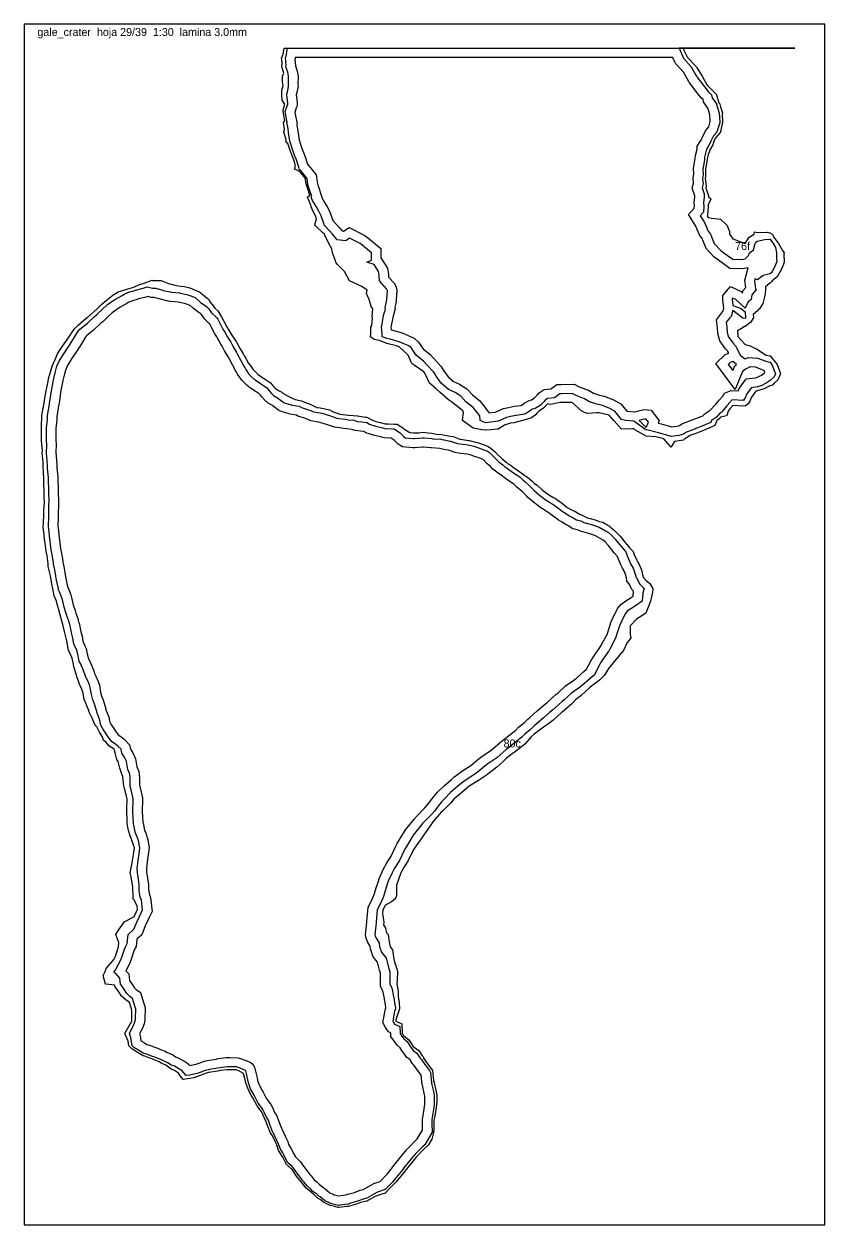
# Model space of a CAD drawing. Header units: millimetres. Extents: x 0 to 600, y 0 to 900.
import ezdxf
from ezdxf.enums import TextEntityAlignment as Align

# ---------------------------------------------------------------- set-up
doc = ezdxf.new("R2010")
doc.units = ezdxf.units.MM
for name, color, linetype in [('CORTE', 1, 'Continuous'), ('GRABADO', 5, 'Continuous'), ('HOJA', 8, 'Continuous')]:
    doc.layers.add(name, color=color, linetype=linetype)

msp = doc.modelspace()

# ---------------------------------------------------------------- linework, layer by layer
at = {"layer": 'CORTE'}
for points in [[(505.71, 594.12), (503.23, 593.22), (499.48, 591.85), (495.07, 589.02), (495.07, 589.02), (494.4, 588.71), (494, 588.25), (493.99, 588.25), (493.99, 588.24), (493.98, 588.24), (493.97, 588.23), (493.96, 588.23), (487.19, 587.16), (484.75, 583.04), (484.74, 583.03), (484.73, 583.02), (484.73, 583.01), (484.72, 583.01), (484.71, 583.01), (484.71, 583), (484.7, 583), (484.69, 583), (484.68, 583), (484.67, 583), (484.66, 583), (484.64, 583.01), (484.64, 583.01), (484.63, 583.02), (479.3, 589.02), (475.4, 590.17), (473.18, 590.69), (466.15, 591.05), (466.15, 591.06), (466.14, 591.06), (466.13, 591.06), (466.13, 591.06), (457.68, 595.99), (457.68, 595.99), (456.87, 596.56), (456.01, 596.65), (447.64, 596.48), (447.63, 596.48), (447.61, 596.48), (447.6, 596.49), (447.59, 596.49), (441.9, 602.98), (438.34, 606.8), (430.74, 608.7), (429.13, 608.5), (429.13, 608.5), (422.1, 608.23), (422.09, 608.23), (422.09, 608.24), (422.08, 608.24), (419.84, 608.93), (419.83, 608.93), (419.83, 608.94), (417.95, 609.93), (417.94, 609.94), (410.57, 616.28), (402.15, 616.28), (402.14, 616.28), (401.34, 616.46), (394.68, 614.95), (394.67, 614.95), (394.66, 614.95), (392.1, 615.27), (389.11, 612.21), (389.1, 612.21), (385.56, 609.94), (384.51, 608.71), (382.87, 606.89), (382.86, 606.89), (380.27, 604.92), (380.26, 604.92), (380.25, 604.91), (380.24, 604.91), (373.57, 602.97), (373.57, 602.96), (373.57, 602.96), (373.55, 602.96), (373.51, 602.95), (366.88, 601.03), (366.87, 601.02), (364.31, 600.98), (359.96, 599.27), (355.07, 596.41), (355.05, 596.41), (355.04, 596.41), (354.56, 596.35), (350, 595.98), (346.1, 595.74), (345.79, 595.68), (345.78, 595.67), (345.77, 595.67), (342.9, 595.98), (342.9, 595.98), (336.5, 597.24), (336.48, 597.24), (336.47, 597.25), (328.51, 602.96), (328.5, 602.97), (328.49, 602.98), (328.48, 602.99), (328.48, 603), (328.48, 603.01), (328.48, 603.02), (328.48, 603.03), (329.12, 608.54), (329.04, 609.96), (327.21, 611.4), (320.23, 616.91), (317.95, 618.44), (311.77, 623.88), (308.68, 626.64), (303.81, 630.86), (303.8, 630.86), (303.8, 630.87), (303.79, 630.87), (301.23, 636.47), (300.39, 637.84), (299.42, 639.43), (291.45, 644.78), (291.45, 644.79), (290.16, 645.97), (290.15, 645.97), (290.15, 645.98), (290.14, 645.99), (290.14, 645.99), (287.85, 651.78), (280.91, 658), (279.13, 658.72), (271.67, 660.69), (271.67, 660.69), (266.34, 662.73), (262.41, 663.62), (262.4, 663.63), (262.38, 663.63), (259.64, 665.7), (259.63, 665.71), (259.62, 665.71), (259.62, 665.72), (259.61, 665.73), (259.61, 665.74), (259.61, 665.76), (259.61, 665.77), (259.85, 667.65), (259.85, 672.74), (259.85, 672.75), (259.86, 672.76), (259.86, 672.77), (260.64, 674.05), (261.14, 679.7), (260.84, 680.82), (260.84, 680.83), (260.84, 680.85), (261.18, 686.66), (260.02, 688.4), (260.02, 688.4), (260.02, 688.41), (258.57, 693.62), (256.54, 698), (256.54, 698), (256.54, 698.01), (256.53, 698.03), (256.54, 698.04), (256.96, 700.58), (253.13, 703.28), (243.94, 707.52), (243.93, 707.53), (243.92, 707.54), (243.91, 707.55), (243.85, 707.66), (243.85, 707.66), (240.07, 714.51), (234.59, 720.03), (234.59, 720.03), (234.59, 720.03), (233.63, 721.49), (233.62, 721.5), (233.62, 721.51), (233.34, 722.43), (231.18, 728.48), (231.18, 728.48), (230.53, 731.52), (228.31, 735.43), (228.31, 735.43), (225.32, 741.78), (224.98, 742.4), (224.42, 743.08), (217.9, 749.36), (217.9, 749.36), (217.89, 749.37), (217.88, 749.38), (217.88, 749.39), (217.88, 749.4), (217.88, 749.42), (217.88, 749.43), (219.09, 754.09), (218.35, 756.35), (216.06, 760.5), (216.06, 760.51), (215.02, 763.33), (214.74, 764.32), (212.46, 770.3), (212.46, 770.31), (212.46, 770.33), (212.46, 770.33), (212.46, 770.34), (212.46, 770.35), (212.47, 770.35), (212.47, 770.37), (212.48, 770.38), (214.07, 771.83), (212.34, 777.27), (211.19, 780.93), (211.19, 780.94), (211.19, 780.94), (210.76, 784.24), (206.82, 789.14), (202.74, 791.17), (202.74, 791.17), (202.73, 791.18), (202.72, 791.18), (202.71, 791.19), (202.71, 791.2), (202.7, 791.2), (202.7, 791.21), (202.7, 791.22), (202.7, 791.23), (202.7, 791.24), (202.7, 791.25), (202.7, 791.25), (203.39, 793.79), (202.03, 798.18), (200.03, 803.27), (199.26, 805.15), (199.26, 805.15), (197.54, 810.5), (196.06, 812.1), (196.06, 812.11), (196.05, 812.11), (196.05, 812.13), (196.05, 812.14), (196.05, 812.14), (196.05, 812.15), (196.05, 812.16), (196.25, 813.1), (194.58, 819.1), (194.58, 819.11), (194.58, 819.12), (194.58, 819.13), (194.58, 819.14), (194.58, 819.14), (195.24, 820.85), (194.33, 826.08), (194.33, 826.08), (194.33, 826.1), (194.33, 826.11), (194.34, 826.11), (194.34, 826.12), (194.34, 826.13), (195.37, 827.72), (194.38, 833.04), (194.38, 833.05), (194.04, 835.68), (194.04, 835.69), (194.04, 835.7), (195.45, 840.02), (193.46, 843.06), (193.46, 843.07), (193.46, 843.08), (193.46, 843.09), (193.04, 847), (193.04, 847), (193.1, 850.34), (193.1, 850.35), (193.1, 850.35), (194.02, 853.98), (193.51, 856.99), (193.51, 857), (193.51, 857), (193.7, 860.95), (193.7, 860.95), (193.7, 860.97), (194.5, 863.22), (193.02, 867.89), (193.02, 867.9), (193.02, 867.91), (193.02, 867.92), (193.31, 871.09), (193, 874.88), (193, 874.89), (193, 874.9), (193, 874.91), (193.01, 874.91), (194.15, 877.45), (194.89, 881.87), (194.9, 881.87), (194.9, 881.88), (194.9, 881.89), (194.91, 881.9), (194.92, 881.91), (194.93, 881.92), (194.94, 881.92), (194.95, 881.93), (194.96, 881.93), (577.1, 881.93), (577.48, 881.93), (577.48, 881.78), (493.67, 881.78), (494.01, 880.96), (497.12, 874.93), (503.26, 868.34), (503.26, 868.33), (503.5, 867.96), (504.01, 867.4), (504.01, 867.4), (507.88, 860.99), (507.88, 860.99), (511.34, 854.91), (512.01, 854.02), (512.52, 853.38), (518.81, 847.06), (518.82, 847.05), (518.83, 847.04), (518.83, 847.03), (518.83, 847.03), (520.48, 841.05), (521.15, 840.07), (521.15, 840.07), (521.15, 840.06), (521.8, 837.89), (523.16, 833.08), (523.16, 833.07), (523.16, 833.06), (523.16, 833.05), (523.03, 832.13), (523.32, 826.09), (523.32, 826.08), (523.32, 826.07), (522.97, 825.19), (521.8, 819.41), (521.8, 819.41), (521.72, 819.16), (521.72, 819.15), (521.7, 819.09), (521.7, 819.09), (521.69, 819.08), (521.69, 819.07), (518.12, 814.87), (516.82, 812.12), (515.96, 809.55), (515.95, 809.54), (515.95, 809.54), (513.48, 805.16), (513.6, 804.39), (513.6, 804.38), (513.6, 804.37), (513.6, 804.36), (513.6, 804.35), (513.6, 804.35), (512.53, 802.11), (511.68, 798.84), (511.63, 798.2), (511.63, 798.2), (510.7, 792.61), (510.53, 791.23), (510.58, 785.74), (510.58, 785.73), (510.36, 784.26), (510.99, 778.47), (510.99, 778.46), (510.99, 778.45), (510.69, 777.3), (512.53, 771.9), (513.11, 770.36), (514.52, 768.87), (514.52, 768.87), (514.52, 768.86), (514.53, 768.85), (514.53, 768.84), (514.54, 768.82), (514.53, 768.81), (514.53, 768.81), (514.53, 768.8), (514.53, 768.79), (512.54, 764.4), (512.43, 763.44), (512.43, 763.36), (512.43, 763.35), (512.04, 756.76), (512.04, 756.75), (512.03, 756.74), (512.03, 756.73), (512.02, 756.72), (512.02, 756.71), (511.7, 756.37), (512.51, 755.11), (515.07, 754.5), (521.73, 753.76), (521.74, 753.76), (521.75, 753.76), (521.75, 753.76), (521.76, 753.76), (521.77, 753.75), (521.77, 753.75), (526.34, 749.46), (526.36, 749.45), (526.36, 749.44), (528.46, 744.42), (528.46, 744.41), (528.46, 744.41), (528.46, 744.4), (528.46, 742.47), (531.03, 738.96), (540.11, 735.54), (540.21, 735.53), (543.19, 740.22), (543.19, 740.22), (543.2, 740.23), (543.21, 740.24), (543.22, 740.24), (546.88, 742.49), (547.14, 744.18), (547.14, 744.19), (547.14, 744.2), (547.14, 744.21), (547.15, 744.22), (547.17, 744.23), (547.18, 744.24), (547.2, 744.24), (547.22, 744.24), (549.51, 743.67), (556.89, 743.93), (556.9, 743.93), (556.91, 743.93), (558.79, 743.45), (558.79, 743.45), (558.8, 743.45), (560.56, 742.51), (560.57, 742.5), (560.58, 742.49), (560.58, 742.48), (560.59, 742.48), (560.59, 742.47), (561.41, 740.54), (565.13, 735.52), (565.13, 735.51), (568.09, 730.16), (569.31, 728.54), (569.31, 728.54), (569.32, 728.53), (569.32, 728.51), (569.32, 728.49), (569.19, 727.67), (569.31, 721.53), (569.31, 721.53), (569.31, 721.52), (569.31, 721.51), (569.07, 720.79), (569.07, 720.79), (568.1, 718.07), (568.1, 718.07), (566.94, 715.39), (566.94, 715.39), (566.5, 714.52), (566.5, 714.52), (564.13, 710.53), (564.12, 710.53), (564.12, 710.52), (564.11, 710.51), (560.36, 707.54), (559.91, 706.74), (559.91, 706.74), (559.9, 706.73), (558.82, 705.69), (558.81, 705.68), (555.45, 703.13), (555.53, 700.62), (555.53, 700.61), (555.03, 696.5), (555.03, 696.5), (554.3, 693.63), (553.54, 690.65), (553.54, 690.63), (550.93, 686.64), (550.93, 686.64), (550.92, 686.62), (550.91, 686.61), (550.19, 686.15), (549.57, 685.1), (549.57, 685.1), (549.56, 685.09), (546.21, 682.21), (546.34, 679.71), (546.34, 679.7), (546.34, 679.69), (546.34, 679.68), (546.33, 679.67), (546.33, 679.67), (544.47, 676.53), (544.46, 676.52), (540.29, 673.29), (540.29, 673.28), (540.28, 673.28), (540.26, 673.27), (540.26, 673.27), (540.25, 673.27), (540.24, 673.27), (539.26, 673.42), (538.62, 672.69), (538.61, 672.68), (538.61, 672.68), (538.6, 672.67), (534.53, 670.08), (534.69, 665.79), (540.29, 659.86), (543.84, 658.86), (543.85, 658.86), (549.54, 656.16), (549.55, 656.16), (556.04, 651.89), (558.78, 651.26), (558.79, 651.26), (558.8, 651.25), (558.82, 651.24), (564.09, 644.9), (564.1, 644.89), (564.1, 644.88), (566.14, 639.38), (566.72, 637.91), (566.72, 637.9), (566.72, 637.9), (566.73, 637.89), (566.73, 637.88), (566.72, 637.87), (566.72, 637.86), (566.72, 637.85), (564.79, 633.37), (564.78, 633.37), (564.78, 633.36), (564.77, 633.35), (561.96, 630.86), (560.71, 629.44), (560.7, 629.43), (560.69, 629.43), (560.69, 629.42), (560.68, 629.42), (558.8, 628.79), (554.93, 626.78), (554.92, 626.78), (549.53, 625.13), (549.52, 625.12), (548.11, 624.95), (547.35, 623.9), (544.93, 620.42), (543.49, 616.94), (543.49, 616.94), (542.51, 615.27), (542.51, 615.26), (542.5, 615.25), (542.5, 615.25), (540.29, 613.66), (540.29, 613.66), (540.28, 613.66), (540.27, 613.65), (540.26, 613.65), (540.26, 613.65), (540.25, 613.65), (534.84, 613.99), (531.02, 614.11), (528.74, 611.68), (527.36, 609.96), (526.36, 606.54), (526.36, 606.54), (526.36, 606.53), (526.35, 606.52), (526.35, 606.51), (526.34, 606.5), (526.33, 606.49), (526.32, 606.49), (526.32, 606.49), (521.77, 605.41), (520.5, 603.94), (520.49, 603.94), (520.48, 603.93), (518.98, 602.98), (517.56, 599.22), (517.56, 599.21), (517.55, 599.2), (517.54, 599.19), (517.54, 599.19), (517.53, 599.18), (517.53, 599.18), (512.49, 596.94), (511.69, 596.61), (511.69, 596.61), (510.15, 595.99), (505.71, 594.12)], [(477.2, 600.42), (482.42, 598.88), (485.25, 598.1), (489.02, 598.53), (491, 599.15), (493.18, 600.55), (498.74, 602.58), (500.11, 603.06), (500.63, 603.26), (505.95, 605.39), (509.03, 606.68), (509.39, 607.64), (514.11, 610.63), (517.87, 614.98), (518.36, 615.12), (520.85, 618.22), (523.54, 621.1), (524.85, 623.43), (529.78, 625.45), (534.91, 625.21), (535.38, 626.34), (536.5, 627.95), (540.91, 634.02), (548.06, 634.91), (549.52, 635.36), (552.48, 636.89), (553.48, 637.55), (554.38, 638.23), (555.01, 638.79), (554.39, 640.36), (553.63, 640.54), (547.95, 642.76), (543.87, 643.05), (540.47, 641.41), (538.26, 639.52), (532.67, 626.18), (518.22, 645.67), (525.29, 652.34), (527.9, 653.31), (527.83, 653.45), (527.14, 654.92), (525.59, 656.64), (521.2, 662.69), (519.71, 667.97), (519.53, 672.2), (518.81, 678.41), (523.21, 684.32), (523.49, 684.58), (524.24, 687), (523.5, 693.24), (523.5, 696.59), (529.15, 703.32), (537.16, 699.43), (538.28, 698.4), (538.53, 700), (540.74, 702.56), (539.96, 708.07), (542.57, 717.25), (538.21, 716.48), (528.65, 716.84), (520.15, 722.92), (517.07, 725.23), (511.06, 731.7), (508.51, 738.08), (508.19, 738.95), (506.52, 740.95), (504.02, 746.62), (503.19, 748.5), (497.65, 757.15), (502.12, 761.99), (502.2, 763.41), (502.08, 766.19), (502.58, 770.56), (502.55, 771.31), (500.59, 777.02), (501.56, 780.74), (501.16, 784.41), (501.65, 787.68), (501.62, 791.63), (502.03, 794.93), (502.71, 799.04), (502.89, 801.4), (504.14, 806.18), (504.21, 808.58), (506.63, 811.91), (507.69, 813.79), (508.01, 814.74), (510.5, 819.97), (512.77, 822.66), (512.9, 823), (514.09, 826.96), (513.77, 832.11), (513.73, 832.3), (512.33, 837.04), (509.09, 841.79), (508.64, 843.41), (507.28, 844.78), (503.37, 849.73), (498.2, 856.52), (497.68, 857.45), (497.22, 858.21), (494.04, 863.87), (488.36, 870.23), (487.54, 871.57), (487.13, 872.42), (486.08, 874.93), (203.2, 874.92), (203.01, 873.84), (202.94, 873.68), (203.34, 868.81), (203.33, 868.68), (204.3, 865.61), (205.06, 862.16), (205.24, 860.81), (205.1, 854.5), (205.28, 853.46), (204.37, 848.58), (203.93, 846.82), (204.5, 841.45), (204.68, 839.33), (204.08, 837.28), (203.97, 837.09), (202.89, 833.78), (204.5, 825.14), (204.3, 824.79), (204.44, 824.01), (205.02, 820.17), (205.1, 819.69), (206.14, 813.33), (206.32, 812.35), (207.86, 807.55), (209.44, 803.68), (210.69, 800.5), (212.4, 794.96), (218.73, 787.09), (219.48, 781.37), (220.1, 779.38), (223.25, 769.5), (224.94, 766.87), (226.99, 763.06), (229.14, 759.16), (231.24, 752.77), (236.56, 746.98), (238.24, 744.94), (239.27, 744.83), (243.49, 747.62), (255.36, 741.43), (257.33, 740.11), (267.37, 731.74), (267.37, 724.86), (272.36, 716.99), (272.96, 712.52), (273.11, 710.39), (277.45, 705.49), (278.82, 702.83), (279.19, 700.62), (278.81, 692.95), (278.74, 692.45), (278.5, 690.9), (277.8, 687.71), (278.11, 686.69), (276.2, 680.17), (276.06, 678.66), (275.05, 674.01), (274.81, 672.59), (275.04, 670.77), (276.1, 670.5), (283.24, 668.49), (292.28, 664.68), (295.55, 661.55), (298.88, 656.56), (304.23, 652.29), (306.71, 649.54), (312.35, 643.54), (313.6, 641.5), (314.49, 640.06), (317.74, 635.59), (321.77, 632.01), (326.25, 630.09), (331.77, 626.61), (335.85, 622.04), (341.41, 617.69), (344.2, 614.22), (348.21, 608.77), (348.23, 608.51), (352.98, 609.11), (353.72, 609.4), (359.11, 611.88), (362.88, 612.7), (367.48, 613.62), (372.16, 614.18), (372.91, 614.4), (374.74, 615.79), (378.4, 617.88), (380.07, 618.29), (382.12, 619.6), (384.31, 621.84), (385.98, 623.51), (389.52, 626), (394.76, 626.62), (399.07, 629.79), (402.61, 629.79), (412.13, 630.22), (416.48, 627.97), (422.89, 625.55), (426.65, 623.29), (431, 621.83), (434.54, 621.01), (441.2, 618.62), (447.18, 615.42), (451.5, 609.91), (451.63, 609.89), (457.42, 609.31), (464.21, 611.06), (469.68, 610.59), (472.37, 607.29), (475.74, 602.75), (475, 600.94), (477.2, 600.42)], [(193.97, 623.34), (197.86, 621.05), (200.93, 619.65), (203, 618.63), (207.89, 617.53), (208.86, 617.14), (212.12, 615.87), (214.29, 615.11), (214.87, 614.92), (219.45, 612.71), (221.82, 612.33), (225.67, 611.72), (228.81, 610.8), (231.07, 609.6), (235.77, 607.92), (236.59, 607.7), (242.72, 606.92), (242.96, 606.93), (246.5, 606.61), (249.52, 606.37), (249.71, 606.3), (255.82, 605.48), (256.68, 605.39), (261.01, 603.09), (263.65, 602.24), (266.74, 601.45), (270.61, 600.49), (272.91, 600.41), (277.58, 600.24), (279.6, 600.01), (283.79, 597.34), (284.33, 596.98), (284.59, 596.71), (288.98, 593.95), (291.52, 593.69), (295.73, 593.69), (298.48, 594.01), (302.71, 593.69), (305.47, 593.48), (308.93, 592.69), (312.44, 592.45), (315.35, 591.95), (319.41, 591.1), (321.44, 590.78), (326.39, 588.89), (326.94, 588.83), (331.35, 588.09), (333.18, 587.86), (333.36, 587.83), (339.09, 586.44), (340.33, 586.04), (344.66, 584.57), (347.31, 583.54), (349.75, 582.04), (353.46, 578.81), (353.94, 578.33), (354.3, 578.01), (357.89, 574.32), (361.27, 571.69), (362.18, 570.77), (364.14, 569.56), (366.79, 567.63), (368.24, 566.63), (371.32, 564.39), (375.21, 561.66), (375.86, 561.17), (377.27, 560.29), (380.29, 557.77), (382.18, 555.87), (384.56, 554.2), (388.21, 551.03), (388.78, 550.53), (389.15, 550.23), (393.18, 547.14), (396.11, 545.44), (398.03, 544.32), (401.93, 541.77), (402.68, 541.23), (403.09, 540.94), (406.99, 537.7), (410.05, 536.01), (412, 535.11), (416.63, 532.52), (416.89, 532.36), (417.01, 532.33), (422, 529.89), (423.98, 529.35), (427.78, 528.32), (430.95, 527.3), (433.56, 526.72), (437.94, 524.23), (438.42, 523.88), (439.15, 523.25), (442.68, 520.27), (444.92, 517.88), (446.61, 516.21), (448.29, 513.98), (450.09, 511.58), (451.9, 509.6), (453.74, 507.16), (456.26, 504.71), (457.16, 502.42), (458.88, 498.67), (459.74, 496.59), (460.54, 495.45), (462.53, 491.02), (463.66, 486.18), (464.54, 484.46), (465.83, 483.12), (468.71, 480.75), (470.93, 476.91), (470.82, 474.21), (469.36, 467.61), (465.84, 458.46), (465.56, 458.3), (458.86, 454.02), (453.99, 449.08), (453.99, 442.61), (454.46, 439.83), (451.91, 436.44), (449.15, 430.54), (444.93, 425.62), (441.35, 421.28), (437.96, 417.15), (434.78, 412.02), (430.98, 408.28), (424.17, 402.96), (424.01, 402.83), (423.92, 402.75), (417.04, 396.47), (413.18, 393.49), (410.07, 390.31), (403.33, 384.54), (403.1, 384.32), (402.98, 384.23), (396.12, 378.01), (392.2, 374.96), (389.15, 373.09), (386.1, 370.91), (382.18, 367.92), (379.89, 365.71), (375.22, 360.31), (370.26, 356.44), (368.24, 354.82), (365.63, 352.98), (361.27, 349.65), (358.68, 347.19), (354.3, 343.05), (347.55, 337.92), (347.32, 337.74), (347.07, 337.59), (340.35, 333.13), (333.49, 328.8), (333.38, 328.74), (333.28, 328.66), (326.42, 322.88), (322.27, 319.4), (319.45, 316.2), (313.38, 310.14), (312.48, 309.43), (306.35, 302), (305.51, 300.97), (305.43, 300.89), (304.68, 299.78), (299.07, 291.64), (298.55, 290.77), (292.41, 282.38), (291.58, 280.79), (287.7, 273.12), (284.61, 267.83), (282.23, 263.86), (280.38, 258.25), (278.9, 254.62), (278.9, 247.03), (278.58, 245.35), (277.63, 243.81), (275.27, 242.2), (270.66, 239.56), (268.83, 236.09), (268.59, 233.34), (269.5, 226.85), (269.31, 225.05), (270.67, 222.4), (271.62, 218.89), (272.79, 217.63), (273.53, 212.14), (274.21, 208.37), (276.05, 206.25), (277.06, 199.09), (277.21, 198.51), (277.65, 197.1), (279.24, 191.94), (279.73, 189.82), (279.6, 183.14), (279.2, 180.55), (280.36, 174.9), (280.2, 171.29), (280.93, 166.4), (281.2, 162.02), (278.48, 153.86), (278.64, 152.82), (283.13, 150.84), (283.39, 143.53), (283.98, 142.72), (284.6, 141.84), (288.13, 138.99), (291.16, 134.29), (291.36, 134.01), (291.57, 133.69), (295.83, 130.7), (298.54, 126.39), (299.15, 125.81), (299.27, 125.01), (302.27, 120.71), (305.51, 116.64), (305.91, 116.28), (306.04, 115.74), (306.86, 108.24), (307.2, 106.48), (308.45, 101.11), (309.22, 97.21), (309.16, 92.76), (308.8, 87.93), (307.73, 81.59), (306.98, 78.67), (307.09, 71.49), (306.78, 69.41), (305.53, 64.34), (302.98, 60.12), (298.54, 55.7), (293.81, 50.85), (291.57, 48.03), (286.35, 41.59), (284.6, 39.45), (278.89, 32.33), (277.63, 31.01), (273.65, 27.04), (270.64, 23.94), (267.97, 23.05), (263.66, 21.67), (262.09, 20.96), (256.69, 17.87), (251.99, 16.81), (249.71, 15.92), (242.88, 13.97), (242.74, 13.92), (241.73, 13.78), (235.75, 13.04), (235.25, 13.15), (232.74, 13.79), (229.37, 14.6), (228.75, 14.81), (224.23, 17.07), (221.77, 19.15), (219.64, 20.24), (216.77, 23.06), (215.49, 23.99), (214.79, 24.73), (211.24, 27.62), (207.81, 32.02), (207.67, 32.16), (207.57, 32.34), (204.12, 36.7), (200.86, 41.6), (200.85, 41.61), (200.84, 41.62), (196.63, 45.27), (193.86, 50.78), (193.84, 50.82), (193.81, 50.86), (190.59, 55.79), (189.35, 60.14), (188.38, 62.11), (186.89, 65.29), (185.52, 67.57), (184.36, 69.39), (182.86, 73.32), (180.95, 78.65), (180.46, 79.37), (179.92, 80.65), (177.77, 85.06), (175.75, 87.9), (174.32, 89.73), (172.95, 92.51), (171.5, 95.24), (170.24, 97.17), (168.43, 100.44), (166.24, 106.45), (166.19, 106.75), (165.97, 107.66), (164.44, 113.62), (160.44, 115.66), (159.38, 116.09), (159.06, 116.18), (152.65, 116.39), (152.11, 116.37), (146.94, 115.65), (145.14, 115.36), (144.9, 115.33), (138.18, 114.17), (136.79, 113.8), (131.21, 111.83), (127.21, 110.34), (124.23, 109.67), (119.29, 109.14), (117.19, 111.62), (115.79, 113.81), (112.73, 115.66), (110.98, 116.64), (110.24, 116.88), (106.34, 119.74), (103.27, 121.02), (101.35, 122.37), (96.3, 124.17), (95.91, 124.39), (94.29, 124.92), (90.5, 126.46), (89.34, 126.78), (85.45, 129.04), (82.35, 130.99), (80.72, 132.02), (78.41, 134.21), (77.97, 137.71), (75.59, 143.51), (76.12, 144.55), (80.68, 152.79), (80.76, 159.95), (80.45, 162.01), (78.98, 166.79), (75.37, 169.44), (74.66, 170.28), (73.39, 171.24), (71.04, 174.77), (68.39, 178.59), (67.8, 179.68), (61.46, 180.39), (61.41, 180.42), (61.08, 180.49), (59.29, 187.01), (60.73, 189.84), (61.41, 192.13), (67.57, 199.11), (68.38, 200.58), (70.8, 208.34), (70.93, 211.71), (68.7, 217.6), (71.38, 221.6), (74.96, 226.9), (75.38, 227.43), (75.9, 227.59), (82.34, 230.98), (84.97, 236.13), (84.64, 239.17), (82.34, 243.98), (81.52, 244.29), (81.77, 245.38), (81.49, 253.53), (81.27, 254.62), (80.14, 260.99), (79.56, 263.89), (80.91, 271.3), (81.37, 273.17), (82.32, 279.12), (82.73, 282.41), (82.66, 282.84), (82.32, 283.87), (80.48, 289.19), (79.42, 291.65), (78.25, 295.51), (77.35, 300.93), (77.23, 303.44), (77.01, 310.2), (77.05, 312.45), (77.27, 319.45), (76.84, 321.42), (75.35, 327.12), (74.98, 328.2), (74.86, 328.71), (74, 336.17), (73.19, 337.95), (71.75, 342.43), (70.53, 347.21), (69.51, 348.71), (68.38, 353.89), (67.72, 355.6), (67.55, 356.45), (63.41, 359.07), (61.43, 361.74), (59.51, 363.18), (58.76, 365.73), (56.79, 368.84), (54.45, 373.21), (53.72, 374.01), (53.11, 374.99), (51.11, 379.82), (48.84, 384.26), (48.46, 385.57), (47.47, 387.81), (46.15, 391.75), (45.1, 393.52), (44.2, 398.45), (42.72, 402.78), (41.88, 404.6), (40.5, 408.16), (39.64, 410.9), (39.33, 412.04), (37.59, 417.45), (36.74, 421.31), (36.06, 424.67), (33.53, 430.21), (33.43, 430.43), (33.39, 430.57), (32.01, 437.82), (31.63, 439.83), (30.35, 444.87), (29.39, 449.09), (28.48, 451.64), (26.75, 458.35), (26.69, 458.52), (26.56, 459.24), (24.71, 465.17), (24.43, 467.61), (22.5, 471.48), (21.54, 476.87), (21.11, 478.91), (19.89, 486.14), (19.83, 486.47), (19.58, 487.56), (18.16, 493.51), (18.09, 495.4), (17.22, 501.52), (16.53, 504.66), (16.02, 509.19), (15.33, 513.92), (14.98, 517.06), (14.46, 523.19), (14.49, 525.69), (14.84, 532.45), (14.89, 535.48), (15.22, 541.71), (15.13, 545.06), (15.05, 550.97), (14.93, 554.05), (14.93, 560.23), (14.67, 562.97), (14.45, 569.49), (14.3, 571.74), (13.68, 578.75), (13.75, 580.27), (13.01, 588.01), (13, 588.53), (13.13, 597.28), (13.21, 598.08), (13.45, 606.54), (13.71, 608), (14.97, 615.81), (15.55, 619.71), (16.63, 625.07), (17.98, 632.2), (18.24, 634.34), (19.59, 638.25), (21.12, 643.6), (23.3, 648.54), (24.97, 652.87), (26.57, 655.38), (31.21, 662.14), (33.54, 665.3), (37.45, 671.41), (40.52, 674.39), (46.67, 679.59), (47.49, 680.22), (47.97, 680.68), (54.46, 686.33), (58.19, 689.94), (61.43, 692.83), (66.61, 696.81), (68.41, 698.06), (70.48, 699.21), (75.4, 700.89), (77.06, 701.42), (82.37, 702.84), (86.6, 704.83), (89.34, 705.5), (95.96, 707.98), (96.35, 707.88), (102.71, 707.68), (103.33, 707.52), (108.11, 705.56), (110.3, 705.07), (113.85, 703.95), (117.26, 703.62), (120.24, 703.18), (124.24, 702.25), (126.06, 701.63), (131.23, 699.36), (131.3, 699.3), (131.45, 699.2), (135.6, 695.73), (138.22, 693.7), (139.53, 691.66), (140.92, 689.93), (143, 687.02), (145.19, 684.96), (146.69, 682.65), (147.93, 680.66), (149.61, 677.25), (152.17, 672.69), (152.56, 671.92), (152.9, 671.4), (155.63, 666.74), (158.82, 662.14), (158.94, 661.88), (159.14, 661.56), (161.85, 656.49), (164.19, 652.88), (164.97, 651.36), (166.11, 649.28), (168.01, 646.15), (169.82, 643.62), (171.35, 641.34), (173.07, 639.7), (175.36, 637.43), (179.69, 634.38), (179.91, 634.23), (180.03, 634.16), (184.59, 631.16), (187.01, 628.11), (188.26, 626.79), (191.21, 625.12), (193.12, 623.99), (193.97, 623.34)], [(32.97, 477.44), (34.98, 472.31), (35.9, 469.28), (36.75, 464.71), (38.29, 460.4), (38.79, 458.49), (40.21, 454.5), (40.86, 452.12), (41.26, 451.05), (42.62, 444.46), (43.46, 441.3), (44.07, 437.58), (45.88, 433.4), (46.57, 431.9), (47.35, 428.06), (47.98, 425.15), (48.34, 424.57), (50.6, 419.46), (52.43, 414.51), (52.87, 413.37), (53.88, 411.18), (55.55, 407.2), (56.42, 404.47), (57.37, 399.09), (58.23, 395.84), (59.25, 393.53), (61.17, 386.79), (61.35, 386.15), (63.69, 379.94), (64.06, 377.19), (65.06, 375.32), (67.17, 372), (68.01, 370.9), (68.78, 369.7), (70.54, 367.33), (72.44, 366.13), (74.99, 364.15), (79.07, 359.88), (79.81, 356.49), (81.62, 353.81), (82.65, 351.05), (83.44, 349.37), (84.56, 343.22), (86.01, 339.73), (86.57, 334.72), (86.57, 329.61), (87.09, 327.62), (88.73, 320.1), (88.68, 318.46), (88.57, 310.26), (88.59, 309.52), (88.95, 301.93), (89.13, 301.35), (90.24, 295.64), (90.9, 294.37), (92.71, 288.81), (93.75, 282.56), (93.1, 277.34), (92.35, 272.24), (91.7, 266.85), (91.85, 264.67), (92.59, 260), (93.15, 255.16), (93.29, 251.32), (93.88, 247.44), (94.8, 245.53), (95.95, 234.8), (93.98, 230.95), (90.87, 224.14), (88.23, 217.43), (84.59, 214.21), (84.05, 208.76), (82.36, 205.6), (81.98, 204.46), (79.15, 196.32), (76.16, 190.57), (78.41, 188.15), (79.09, 183.12), (79.6, 182.38), (81.22, 179.95), (82.51, 177.95), (83.91, 176.58), (87.28, 174.11), (89, 168.53), (90.03, 165.33), (90.69, 162.91), (90.57, 153.58), (89.92, 150.85), (88.8, 147.55), (86.61, 143.21), (86.96, 142.37), (87.49, 138.08), (90.13, 136.42), (92.06, 135.29), (94, 134.77), (98.6, 132.89), (99.48, 132.64), (102.31, 131.44), (105.78, 130.21), (106.67, 129.58), (111.18, 127.7), (113.49, 126.01), (115.52, 125.34), (120.37, 122.63), (121.5, 122.12), (123.22, 120.56), (124.21, 119.39), (127.53, 120.14), (128.83, 120.63), (133.71, 122.35), (136.16, 123), (137.2, 123.35), (143.88, 124.3), (145.48, 124.66), (151.55, 125.51), (154.33, 125.57), (160.08, 125.38), (163.02, 124.61), (169.43, 121.96), (171.36, 120.58), (172.65, 118.35), (174.67, 110.18), (174.95, 108.15), (176.09, 105.04), (178.44, 100.78), (178.71, 100.37), (179.18, 99.49), (181.41, 94.96), (183.65, 92.08), (184.99, 90.21), (186.29, 87.54), (187.72, 84.19), (189.31, 81.85), (190.83, 77.6), (192.77, 72.52), (193.07, 72), (195.68, 66.44), (197.53, 62.65), (198.21, 60.3), (199.97, 57.59), (201.1, 55.25), (201.72, 54.01), (203.25, 50.97), (205.94, 48.64), (207.06, 47.2), (208.23, 45.88), (210.75, 42.1), (213.37, 38.79), (214.04, 37.88), (214.98, 36.86), (217.29, 33.89), (219.55, 32.04), (221.02, 30.5), (223.9, 28.42), (224.89, 27.44), (225.67, 27.04), (229.04, 24.21), (231.47, 22.99), (232.36, 22.69), (235.94, 21.82), (241.11, 22.5), (242.53, 23), (247.47, 24.41), (251.91, 26.14), (254.13, 26.64), (258.55, 29.18), (260.32, 30.12), (262.03, 31.07), (266.81, 32.66), (271.03, 37.03), (272.22, 38.43), (278.11, 45.83), (279.05, 47.12), (285.72, 55.38), (286.46, 56.22), (288.36, 58.12), (293.57, 63.45), (294.59, 64.47), (298.61, 71.14), (298.53, 75.74), (298.43, 79.27), (298.62, 80.08), (298.63, 80.18), (300.09, 88.78), (300.21, 90.47), (300.29, 96.58), (300.09, 97.62), (298.69, 103.63), (298.48, 104.69), (298.33, 105.28), (297.58, 112.33), (295.48, 114.97), (292.88, 118.7), (292.3, 119.46), (291.1, 120.79), (289.19, 123.83), (286.45, 125.75), (284.54, 128.67), (283.33, 130.37), (281.77, 132.8), (279.45, 134.67), (277.44, 137.5), (274.79, 141.15), (274.69, 144.08), (273, 144.82), (270.79, 148), (268.83, 151.7), (270.86, 162.03), (271.12, 162.78), (270.73, 165.34), (270.14, 168.98), (269.93, 169.78), (268.91, 175.38), (266.96, 178.76), (267.08, 185.07), (267.01, 188.7), (266.28, 191.05), (264.79, 196.87), (261.5, 201.03), (259.46, 206.85), (259.26, 209.05), (257.47, 211.7), (256.21, 214.91), (255.85, 217.42), (256.73, 227.02), (256.77, 227.49), (257.71, 238.11), (260.23, 242.89), (262.33, 247.74), (264.02, 253.43), (265.29, 256.93), (266.37, 260.11), (269.4, 267.02), (271.63, 270.9), (275.09, 276.47), (278.33, 283.34), (279.58, 285.77), (283.75, 292.82), (285.45, 295.61), (286.07, 296.4), (292.29, 304.22), (292.92, 304.99), (293.17, 305.36), (300.3, 312.54), (301.89, 314.5), (307.12, 321.29), (309.82, 324.24), (314.64, 329.1), (320.14, 333.96), (322.09, 335.61), (324.68, 337.49), (329.45, 340.97), (333.89, 343.76), (336.06, 345.26), (339.76, 348.47), (343.18, 351.25), (345.86, 353.02), (350.03, 355.77), (356.4, 361.42), (356.72, 361.73), (357.06, 361.98), (363.89, 367.32), (368.34, 370.91), (370.52, 373.1), (374.8, 376.57), (377.61, 379.28), (378.99, 380.34), (384.52, 385.41), (389.51, 389.64), (391.58, 391.27), (395.7, 395.07), (398.45, 397.42), (399.76, 398.64), (405.67, 404.07), (411.77, 408.33), (412.75, 409.14), (414.06, 410.1), (419.46, 414.9), (421.45, 416.53), (424.87, 423.07), (426.03, 425.05), (432.38, 434.25), (432.39, 434.26), (432.7, 434.98), (436.72, 442.57), (438.25, 447.21), (439.51, 451.54), (441.61, 456.09), (444.71, 462.13), (447.01, 465.04), (450.72, 467.71), (454.91, 470.17), (456.23, 471.2), (456.53, 475.01), (456.54, 475.05), (455.57, 476.07), (453.1, 480.85), (451.48, 482.59), (451.37, 484.93), (450.01, 489.27), (448.25, 492.15), (447.04, 494.79), (445.38, 498.99), (444.68, 500.84), (442.1, 503.65), (439.59, 507), (438.47, 508.15), (437.49, 509.57), (435.35, 511.86), (433.78, 513.18), (432.07, 514.27), (428.72, 516.18), (428.72, 516.18), (427.55, 516.75), (423.2, 518.15), (422.13, 518.43), (416.92, 519.87), (414.63, 520.99), (411.21, 521.81), (406.98, 524.34), (405.54, 524.9), (403.25, 526.63), (400.29, 528.26), (398.8, 529.5), (395.71, 531.73), (392.35, 534.15), (391.44, 534.66), (389.73, 535.9), (386.58, 537.73), (384.85, 539.06), (381.61, 541.62), (377.2, 545.54), (376.76, 546.05), (376.64, 546.17), (373.26, 549.56), (370.75, 551.66), (369.1, 553.01), (367.13, 554.84), (365.32, 556.12), (364.19, 556.94), (360.77, 559.3), (357.34, 561.79), (356.13, 562.55), (354.28, 564.11), (351.24, 566.48), (349.46, 568.31), (347.03, 570.47), (343.9, 573.63), (340.1, 575.1), (338.13, 575.77), (334.99, 576.78), (331.87, 577.54), (329.82, 577.94), (325.31, 578.49), (322.91, 578.94), (317.87, 580.55), (317.75, 580.57), (314.57, 581.24), (311.61, 581.86), (311.6, 581.86), (305.31, 582.29), (304.42, 582.5), (299.3, 582.88), (298.62, 582.93), (292.79, 582.27), (291.16, 582.27), (283.56, 583.05), (280.16, 585.18), (277.25, 588.17), (274.92, 589.73), (269.75, 589.92), (268.7, 590.15), (267.12, 590.57), (262.76, 591.65), (261.71, 591.92), (256.1, 593.73), (254.58, 594.54), (252.16, 594.81), (248.02, 595.36), (245.59, 596.25), (241.89, 596.55), (239.66, 596.91), (234.63, 597.53), (232.51, 597.96), (226.6, 599.99), (221.56, 601.46), (220.71, 601.6), (214.77, 602.56), (212.2, 603.8), (209.24, 604.82), (205.22, 606.21), (204.01, 606.8), (199.14, 607.6), (197.94, 608.03), (193.39, 609.26), (191.19, 610.27), (190.05, 610.94), (186.05, 614.02), (182.87, 615.9), (180.38, 618.1), (178.22, 620.7), (177.01, 622.22), (176.16, 622.78), (173.23, 624.74), (168.83, 627.72), (168.15, 628.3), (167.15, 629.09), (163.09, 632.98), (160, 637.55), (159.28, 639.08), (158.7, 639.91), (156.15, 644.58), (153.68, 649.36), (153.43, 649.75), (153.06, 650.45), (150.24, 655.09), (148.51, 658.57), (147.5, 660.03), (146.08, 662.45), (144.35, 665.58), (142.97, 667.89), (141.19, 671.05), (139.1, 675.29), (139.07, 675.34), (138.77, 675.64), (135.17, 679.03), (132.85, 682.27), (132.4, 682.72), (130.09, 684.26), (127.93, 685.94), (126.7, 686.96), (124.34, 689.01), (121.81, 690.07), (120.85, 690.38), (115.72, 691.53), (115.61, 691.56), (109.8, 692.08), (109.31, 692.11), (108.01, 692.37), (102.11, 693.71), (101.12, 694.12), (97.47, 695.05), (95.31, 695.12), (92.69, 695.83), (91.41, 695.35), (85.76, 693.98), (84.78, 693.52), (81.14, 692.55), (78.51, 691.54), (77, 690.61), (72.12, 687.89), (67.03, 684.36), (65.98, 683.49), (63.68, 681.47), (59.2, 677.13), (57.33, 675.5), (52.05, 670.47), (46.82, 666.45), (46.29, 665.75), (41.76, 658.42), (39.39, 654.69), (35.57, 649.05), (32.76, 644.58), (31.28, 641.21), (30.3, 637.82), (29.18, 632.87), (27.68, 625.4), (27.43, 623.95), (26.51, 617.7), (26.07, 614.74), (25.94, 613.92), (24.53, 605.84), (24.46, 603.27), (23.79, 596.87), (23.74, 593.5), (23.81, 588.39), (24.14, 584.93), (23.87, 578.9), (24.12, 576.05), (24.53, 569.84), (24.62, 567.34), (25.26, 560.56), (25.26, 558.6), (25.54, 551.15), (25.56, 549.75), (25.77, 541.62), (25.7, 540.31), (25.58, 532.22), (25.51, 530.8), (25.41, 523.44), (25.49, 522.47), (26.37, 514.82), (26.39, 514.63), (26.53, 513.37), (27.38, 506.76), (27.53, 505.79), (28.7, 499.36), (29.03, 496.61), (30.04, 492.21), (30.81, 487.26), (31.27, 484.56), (32.59, 478.21), (32.59, 478.19), (32.97, 477.44)]]:
    msp.add_lwpolyline(points, close=True, dxfattribs=at)
at = {"layer": 'GRABADO'}
for points in [[(466.44, 595.77), (466.15, 595.78), (466.15, 595.78), (466.13, 595.79), (465.78, 595.99), (465.78, 595.99), (456.87, 602.33), (450.65, 602.95), (450.64, 602.95), (447.63, 603.51), (447.62, 603.51), (447.61, 603.52), (447.6, 603.52), (447.59, 603.53), (447.58, 603.53), (442.58, 609.94), (438.35, 612.21), (432.57, 614.29), (429.1, 615.08), (429.1, 615.08), (423.69, 616.9), (423.69, 616.9), (423.68, 616.9), (419.83, 619.22), (413.63, 621.57), (410.58, 623.14), (402.77, 622.79), (401.36, 622.79), (397.41, 619.89), (397.41, 619.89), (397.4, 619.88), (397.39, 619.88), (392.1, 619.26), (390.5, 618.13), (389.29, 616.92), (386.56, 614.13), (386.56, 614.13), (382.85, 611.75), (382.84, 611.75), (382.83, 611.75), (381.01, 611.31), (378.6, 609.94), (376.11, 608.05), (376.1, 608.04), (376.09, 608.04), (373.57, 607.3), (373.57, 607.3), (373.57, 607.3), (368.59, 606.7), (364.31, 605.84), (361.34, 605.2), (356.46, 602.96), (356.46, 602.96), (355.55, 602.6), (355.07, 602.32), (355.06, 602.32), (355.05, 602.31), (347.85, 601.4), (345.78, 601.23), (345.78, 601.23), (345.76, 601.23), (345.75, 601.24), (341.63, 602.96), (341.62, 602.96), (341.61, 602.97), (341.61, 602.97), (341.6, 602.98), (341.59, 602.99), (341.59, 603), (341.58, 603.01), (341.58, 603.02), (341.58, 603.02), (341.36, 606.26), (338.65, 609.95), (336.46, 612.68), (331.05, 616.91), (331.04, 616.92), (327.2, 621.21), (322.99, 623.87), (317.97, 626.02), (317.96, 626.02), (317.95, 626.03), (317.94, 626.04), (312.53, 630.86), (312.52, 630.86), (308.67, 636.16), (307.63, 637.84), (306.75, 639.28), (301.57, 644.8), (301.57, 644.8), (299.42, 647.17), (293.66, 651.77), (293.65, 651.77), (293.65, 651.78), (290.15, 657.03), (288.38, 658.73), (280.92, 661.87), (274.26, 663.74), (271.67, 664.42), (271.67, 664.43), (268.35, 665.7), (268.35, 665.7), (268.34, 665.7), (268.33, 665.72), (268.32, 665.73), (268.31, 665.74), (268.31, 665.75), (268.31, 665.76), (268.31, 668.25), (267.74, 672.73), (267.74, 672.74), (267.74, 672.75), (268.17, 675.33), (268.17, 675.33), (269.13, 679.72), (269.28, 681.47), (269.28, 681.48), (270.81, 686.68), (270.58, 687.44), (270.58, 687.45), (270.58, 687.45), (270.58, 687.46), (271.61, 692.18), (271.82, 693.5), (271.84, 693.65), (272.16, 700.2), (272.1, 700.59), (271.63, 701.51), (266.29, 707.54), (266.29, 707.54), (266.28, 707.55), (266.27, 707.56), (266.27, 707.56), (266.27, 707.57), (266.27, 707.58), (266, 711.81), (265.63, 714.53), (262.38, 719.66), (256.89, 721.46), (256.88, 721.46), (256.86, 721.48), (256.86, 721.49), (256.85, 721.5), (256.85, 721.51), (256.84, 721.51), (256.84, 721.53), (256.84, 721.55), (256.85, 721.56), (256.85, 721.56), (256.85, 721.57), (256.86, 721.58), (256.87, 721.58), (256.87, 721.59), (256.88, 721.59), (256.89, 721.6), (260.37, 723.07), (260.37, 728.46), (253.12, 734.5), (251.78, 735.41), (243.91, 739.5), (241.03, 737.6), (241.02, 737.59), (241.01, 737.59), (241, 737.59), (234.64, 738.29), (234.63, 738.29), (234.62, 738.29), (234.61, 738.3), (234.6, 738.3), (234.59, 738.31), (231.28, 742.39), (225.33, 748.85), (224.8, 749.36), (224.8, 749.36), (224.79, 749.38), (224.78, 749.39), (224.78, 749.39), (224.78, 749.4), (224.78, 749.41), (224.78, 749.42), (224.78, 749.43), (224.86, 749.74), (222.69, 756.35), (220.84, 759.71), (220.84, 759.72), (218.9, 763.32), (216.06, 767.73), (216.06, 767.74), (216.06, 767.75), (215.08, 770.3), (215.08, 770.31), (215.08, 770.32), (215.08, 770.34), (215.08, 770.35), (215.09, 770.36), (215.09, 770.36), (215.09, 770.37), (215.1, 770.38), (215.51, 770.75), (213.43, 777.27), (212.62, 779.86), (212.62, 779.86), (212.62, 779.86), (212.04, 784.24), (206.82, 790.74), (205.96, 791.17), (205.95, 791.17), (205.94, 791.18), (205.93, 791.18), (205.93, 791.19), (205.92, 791.2), (205.92, 791.2), (205.92, 791.21), (205.91, 791.22), (205.91, 791.23), (205.91, 791.24), (205.91, 791.25), (205.91, 791.25), (206.06, 791.78), (204.08, 798.18), (202.94, 801.08), (201.28, 805.15), (201.28, 805.15), (199.52, 810.64), (199.51, 810.64), (199.24, 812.14), (198.18, 818.59), (198.18, 818.59), (198.11, 819.11), (197.53, 822.89), (196.98, 826.08), (196.98, 826.08), (196.98, 826.1), (196.98, 826.11), (196.98, 826.11), (196.98, 826.12), (196.99, 826.13), (197.15, 826.39), (195.91, 833.04), (195.91, 833.05), (195.73, 834.41), (195.73, 834.42), (195.74, 834.43), (197.53, 839.93), (197.54, 839.93), (197.59, 840.02), (197.59, 840.04), (197.53, 840.78), (196.87, 847), (196.87, 847), (196.88, 847.49), (196.88, 847.5), (196.88, 847.51), (197.53, 850.08), (198.17, 853.49), (198.08, 853.96), (198.08, 853.97), (198.08, 853.97), (198.23, 860.41), (198.16, 860.93), (197.53, 863.8), (196.24, 867.89), (196.24, 867.9), (196.24, 867.91), (196.24, 867.92), (196.32, 868.83), (195.82, 874.88), (195.82, 874.89), (195.82, 874.9), (195.83, 874.91), (196.26, 875.87), (197.27, 881.87), (197.27, 881.87), (197.28, 881.88), (197.28, 881.89), (197.29, 881.9), (197.3, 881.91), (197.3, 881.91), (197.3, 881.92), (197.31, 881.92), (197.33, 881.93), (197.34, 881.93), (529.51, 881.93), (529.88, 881.93), (529.88, 881.78), (490.81, 881.78), (493.52, 875.29), (493.69, 874.92), (494, 874.41), (499.76, 867.96), (499.77, 867.95), (503.27, 861.73), (503.71, 860.99), (503.72, 860.99), (504.06, 860.39), (508.9, 854.02), (512.52, 849.43), (514.89, 847.05), (514.9, 847.05), (514.9, 847.04), (514.91, 847.03), (514.91, 847.03), (515.53, 844.78), (518.73, 840.07), (518.74, 840.06), (518.74, 840.05), (520.52, 834.04), (520.73, 833.08), (520.73, 833.07), (521.12, 826.61), (521.12, 826.61), (521.14, 826.09), (521.14, 826.09), (521.14, 826.08), (521.13, 826.07), (519.55, 820.8), (519.54, 820.79), (518.92, 819.09), (518.92, 819.08), (518.91, 819.07), (516.43, 816.14), (514.52, 812.12), (514.12, 810.93), (514.12, 810.92), (514.12, 810.92), (512.53, 808.11), (512.52, 808.11), (511.14, 806.2), (511.11, 805.17), (511.11, 805.16), (511.11, 805.16), (509.82, 800.24), (509.67, 798.2), (509.67, 798.2), (508.96, 793.92), (508.62, 791.23), (508.66, 787.19), (508.66, 787.18), (508.22, 784.26), (508.66, 780.22), (508.66, 780.21), (507.9, 777.3), (509.49, 772.64), (509.49, 772.63), (509.49, 772.62), (509.61, 770.33), (509.61, 770.32), (509.1, 765.94), (509.21, 763.36), (509.21, 763.35), (508.96, 759.07), (508.96, 759.06), (508.95, 759.05), (508.95, 759.05), (508.95, 759.04), (508.94, 759.03), (508.94, 759.03), (506.46, 756.37), (509.38, 751.82), (509.38, 751.82), (510.43, 749.44), (512.53, 744.68), (514.36, 742.49), (514.36, 742.49), (514.37, 742.48), (514.37, 742.47), (515.05, 740.57), (517.08, 735.51), (521.78, 730.45), (524.29, 728.56), (531.01, 723.76), (537.72, 723.5), (540.21, 723.94), (542.76, 726.6), (543.51, 728.53), (543.52, 728.54), (543.52, 728.55), (546.35, 730.87), (547.66, 735.49), (547.66, 735.5), (547.66, 735.5), (547.66, 735.51), (548.24, 736.42), (548.25, 736.42), (548.25, 736.43), (548.26, 736.43), (548.26, 736.44), (549.47, 737.18), (549.47, 737.18), (549.49, 737.19), (554.68, 738.6), (554.69, 738.61), (558.77, 738.75), (558.78, 738.75), (558.79, 738.75), (558.8, 738.75), (558.81, 738.74), (558.82, 738.73), (558.83, 738.72), (561.2, 735.51), (561.2, 735.51), (562.9, 732.45), (562.9, 732.43), (563.64, 728.51), (563.64, 728.51), (563.73, 724.82), (563.82, 721.53), (563.82, 721.53), (563.82, 721.51), (563.81, 721.5), (563.81, 721.5), (562.59, 718.67), (562.59, 718.67), (560.48, 714.52), (560.48, 714.52), (559.97, 713.67), (559.96, 713.66), (559.95, 713.65), (558.81, 712.74), (558.81, 712.74), (558.79, 712.73), (558.79, 712.73), (553.6, 711.43), (549.55, 708.37), (549.55, 708.37), (549.54, 708.36), (549.53, 708.36), (549.52, 708.36), (549.51, 708.36), (549.5, 708.36), (549.49, 708.36), (549.48, 708.36), (547.51, 709.03), (547.1, 707.58), (547.91, 701.89), (548.34, 700.64), (548.34, 700.63), (548.34, 700.61), (548.34, 700.59), (548.33, 700.58), (548.32, 700.57), (545.14, 696.95), (544.64, 693.63), (544.64, 693.63), (544.64, 693.62), (544.64, 693.62), (544.63, 693.6), (544.62, 693.59), (542.57, 691.89), (540.31, 687.13), (540.31, 687.13), (540.31, 687.13), (540.3, 687.12), (540.29, 687.11), (540.28, 687.11), (540.27, 687.1), (540.26, 687.1), (540.25, 687.1), (540.24, 687.1), (540.23, 687.1), (540.21, 687.1), (540.2, 687.11), (540.2, 687.11), (533.18, 693.58), (531.01, 694.64), (530.5, 694.04), (530.5, 693.65), (531.05, 689.01), (537.21, 686.75), (537.22, 686.75), (537.23, 686.74), (540.29, 684.43), (540.3, 684.43), (540.3, 684.42), (540.31, 684.42), (540.32, 684.4), (540.32, 684.39), (540.57, 679.71), (540.57, 679.7), (540.56, 679.69), (540.56, 679.68), (540.56, 679.67), (540.48, 679.54), (540.48, 679.53), (540.47, 679.52), (540.3, 679.39), (540.29, 679.39), (540.27, 679.38), (540.27, 679.38), (540.26, 679.37), (540.25, 679.37), (540.24, 679.37), (538.48, 679.63), (538.48, 679.63), (538.47, 679.64), (538.45, 679.64), (531.03, 685.24), (529.63, 680.76), (529.62, 680.75), (529.61, 680.73), (529.61, 680.73), (528.46, 679.66), (526.09, 676.46), (526.52, 672.75), (526.52, 672.74), (526.67, 669.08), (527.6, 665.8), (531.04, 661.05), (533.03, 658.84), (533.03, 658.84), (533.03, 658.83), (534.13, 656.51), (536.45, 651.87), (540.25, 649.08), (542.51, 650.16), (542.52, 650.16), (542.53, 650.17), (542.53, 650.17), (542.54, 650.17), (542.55, 650.17), (549.51, 649.67), (549.52, 649.67), (549.53, 649.67), (549.53, 649.67), (555.71, 647.24), (558.78, 646.53), (558.79, 646.53), (558.8, 646.52), (558.81, 646.52), (558.82, 646.51), (560.16, 644.9), (560.17, 644.89), (560.17, 644.88), (560.69, 643.49), (562.89, 637.91), (562.89, 637.9), (562.9, 637.89), (562.9, 637.88), (562.9, 637.87), (562.89, 637.86), (561.89, 635.54), (561.89, 635.53), (561.88, 635.53), (558.82, 632.81), (558.82, 632.81), (557.51, 631.82), (556.02, 630.85), (552.18, 628.85), (552.18, 628.85), (549.53, 628.04), (549.52, 628.04), (544.79, 627.45), (542.21, 623.9), (541.56, 622.96), (540.31, 619.96), (540.31, 619.95), (538.85, 618.01), (538.84, 618.01), (538.84, 618), (538.83, 618), (538.82, 617.99), (538.81, 617.99), (538.8, 617.99), (538.8, 617.99), (538.79, 617.99), (531, 618.38), (529.76, 617.87), (529.23, 616.93), (529.22, 616.92), (529.22, 616.92), (526.14, 613.64), (523.2, 609.96), (522.95, 609.11), (522.95, 609.11), (522.95, 609.09), (522.94, 609.08), (522.94, 609.08), (522.93, 609.07), (522.93, 609.07), (522.92, 609.06), (522.91, 609.06), (522.9, 609.06), (521.77, 608.79), (518.73, 605.27), (518.72, 605.27), (518.72, 605.26), (515.12, 602.98), (514.55, 601.48), (514.55, 601.47), (514.54, 601.47), (514.54, 601.46), (514.53, 601.45), (514.52, 601.44), (512.51, 600.55), (512.51, 600.55), (508.6, 598.91), (503.23, 596.77), (502.56, 596.5), (502.56, 596.5), (501.09, 595.99), (496.31, 594.24), (493.99, 592.75), (493.98, 592.74), (493.97, 592.74), (493.97, 592.74), (490.47, 591.65), (490.46, 591.65), (490.45, 591.65), (484.69, 590.99), (484.68, 590.99), (484.67, 590.99), (484.67, 590.99), (480.5, 592.15), (475.4, 593.65), (466.44, 595.77)], [(54.58, 384.26), (54.56, 384.44), (54.44, 384.88), (52.65, 391.14), (51.6, 393.52), (50.53, 397.59), (49.61, 402.79), (48.97, 404.78), (47.47, 408.36), (46.42, 410.64), (45.88, 412.04), (44.11, 416.83), (42.14, 421.29), (41.4, 422.49), (40.5, 426.63), (39.87, 429.73), (39.49, 430.56), (37.31, 435.59), (36.61, 439.83), (35.8, 442.86), (34.52, 449.09), (34.19, 449.96), (33.53, 452.4), (32.09, 456.43), (31.6, 458.35), (29.97, 462.88), (29.09, 467.61), (28.36, 470), (26.56, 474.6), (25.88, 475.97), (25.72, 476.87), (24.39, 483.26), (23.9, 486.14), (23.17, 490.89), (22.13, 495.4), (21.77, 498.31), (20.62, 504.66), (20.45, 505.81), (19.58, 512.54), (19.45, 513.74), (19.42, 513.92), (18.53, 521.78), (18.41, 523.19), (18.51, 531.03), (18.59, 532.45), (18.7, 540.54), (18.76, 541.71), (18.56, 549.61), (18.54, 550.97), (18.26, 558.47), (18.26, 560.23), (17.63, 566.89), (17.54, 569.49), (17.14, 575.51), (16.85, 578.75), (17.13, 584.75), (16.81, 588.01), (16.74, 593.5), (16.8, 597.28), (17.47, 603.73), (17.55, 606.54), (19.04, 615.09), (19.16, 615.81), (19.58, 618.72), (20.52, 625.07), (20.8, 626.69), (22.33, 634.33), (23.52, 639.56), (24.68, 643.6), (26.56, 647.87), (29.7, 652.88), (33.54, 658.53), (35.83, 662.14), (40.51, 669.7), (41.8, 671.41), (47.49, 675.8), (52.61, 680.68), (54.46, 682.29), (58.93, 686.62), (61.43, 688.81), (62.79, 689.94), (68.41, 693.84), (73.46, 696.65), (75.39, 697.84), (78.99, 699.21), (82.37, 700.12), (83.42, 700.62), (89.34, 702.05), (92.34, 703.17), (96.35, 702.09), (98.46, 702.03), (103.33, 700.78), (104.23, 700.41), (109.49, 699.22), (110.18, 699.07), (110.28, 699.07), (116.71, 698.49), (117.26, 698.36), (122.68, 697.14), (124.24, 696.65), (128.08, 695.02), (131.24, 692.3), (132.32, 691.39), (134.18, 689.94), (136.87, 688.16), (138.22, 686.8), (140.47, 683.66), (143.63, 680.68), (144.53, 679.79), (145.2, 678.76), (147.39, 674.31), (149.02, 671.4), (150.42, 669.07), (152.17, 665.91), (153.41, 663.79), (154.55, 662.14), (156.38, 658.47), (159.14, 653.92), (159.46, 653.31), (159.75, 652.88), (162.34, 647.86), (164.65, 643.62), (165.36, 642.62), (166.11, 641.02), (168.47, 637.52), (171.75, 634.38), (172.57, 633.73), (173.06, 633.31), (177.14, 630.55), (180.03, 628.61), (181.79, 627.45), (183.65, 625.11), (185.41, 622.99), (187, 621.59), (189.98, 619.82), (193.97, 616.76), (194.43, 616.49), (195.78, 615.87), (200.05, 614.71), (200.92, 614.4), (206.14, 613.54), (207.9, 612.69), (211.52, 611.43), (214.87, 610.28), (216.89, 609.31), (221.82, 608.51), (223.1, 608.31), (228.81, 606.64), (228.83, 606.63), (228.88, 606.61), (234.35, 604.73), (235.76, 604.44), (240.64, 603.84), (242.73, 603.5), (247.1, 603.15), (249.71, 602.2), (253.02, 601.76), (256.68, 601.35), (258.84, 600.2), (263.65, 598.65), (264.47, 598.44), (268.86, 597.35), (270.33, 596.96), (270.61, 596.9), (277.07, 596.66), (277.61, 596.36), (281.76, 593.57), (284.59, 590.66), (285.89, 589.84), (291.52, 589.27), (292.4, 589.27), (298.48, 589.96), (299.82, 589.86), (305.47, 589.44), (306.33, 589.24), (312.44, 588.82), (312.93, 588.73), (316.01, 588.09), (318.94, 587.47), (319.41, 587.4), (324.62, 585.74), (326.38, 585.42), (330.92, 584.85), (333.36, 584.38), (336.9, 583.53), (340.33, 582.41), (342.49, 581.68), (347.31, 579.82), (347.84, 579.49), (348.62, 578.81), (351.85, 575.55), (354.3, 573.36), (355.92, 571.7), (358.68, 569.55), (360.26, 568.22), (361.26, 567.59), (364.82, 565.02), (368.24, 562.65), (369.38, 561.82), (371.56, 560.29), (373.7, 558.29), (375.21, 557.05), (378, 554.73), (381.69, 551.03), (381.97, 550.73), (382.19, 550.47), (386.11, 546.99), (389.15, 544.58), (390.49, 543.56), (393.55, 541.78), (395.21, 540.57), (396.12, 540.07), (399.8, 537.41), (403.09, 535.03), (404.26, 534.07), (407.07, 532.52), (408.97, 531.08), (410.05, 530.66), (413.89, 528.37), (417.01, 527.62), (419.41, 526.44), (423.98, 525.19), (425.18, 524.86), (430.17, 523.26), (430.74, 522.98), (430.95, 522.96), (435.69, 520.27), (437.94, 518.83), (440.18, 516.94), (442.95, 513.98), (443.9, 512.61), (444.93, 511.55), (447.5, 508.13), (450.62, 504.71), (451.11, 503.63), (451.91, 501.52), (453.48, 497.53), (454.44, 495.45), (456.43, 492.18), (458.32, 486.16), (458.35, 485.47), (458.87, 484.91), (461.32, 480.18), (464.46, 476.91), (463.44, 473.67), (462.97, 467.59), (458.85, 464.37), (454.54, 461.84), (451.89, 459.93), (450.62, 458.33), (447.91, 453.02), (446.08, 449.08), (444.94, 445.14), (443.18, 439.82), (439.01, 431.94), (438.4, 430.55), (437.96, 430.02), (431.94, 421.28), (430.99, 419.68), (426.99, 412.02), (424.01, 409.57), (418.47, 404.65), (417.03, 403.6), (415.99, 402.74), (410.06, 398.6), (404.51, 393.49), (403.1, 392.19), (400.35, 389.84), (396.12, 385.94), (393.95, 384.22), (389.15, 380.16), (383.49, 374.96), (382.18, 373.96), (379.44, 371.32), (375.21, 367.89), (373.04, 365.71), (368.24, 361.84), (361.33, 356.44), (361.27, 356.39), (361.14, 356.27), (354.3, 350.2), (349.71, 347.18), (347.33, 345.6), (344.26, 343.11), (340.36, 339.72), (337.75, 337.92), (333.38, 335.17), (328.8, 331.83), (326.41, 330.1), (324.72, 328.66), (319.45, 324), (314.89, 319.41), (312.48, 316.78), (307.38, 310.15), (305.51, 307.86), (298.6, 300.89), (298.55, 300.82), (297.75, 299.83), (291.57, 292.08), (291.23, 291.63), (289.75, 289.21), (285.71, 282.38), (284.61, 280.25), (281.25, 273.12), (277.64, 267.31), (275.66, 263.86), (272.9, 257.57), (271.89, 254.61), (270.67, 251.24), (268.92, 245.35), (266.55, 239.87), (264.56, 236.09), (263.74, 226.9), (263.75, 226.85), (263.71, 226.43), (262.9, 217.59), (263.02, 216.71), (263.7, 214.98), (266.06, 211.49), (266.35, 208.35), (267.72, 204.45), (270.66, 200.73), (271.32, 199.96), (271.45, 199.09), (273.02, 192.95), (273.98, 189.82), (274.08, 185.07), (273.99, 180.57), (275.58, 177.83), (276.77, 171.31), (277, 170.44), (277.65, 166.42), (278.2, 162.76), (278.24, 162.02), (277.65, 160.24), (276.18, 152.78), (276.77, 151.66), (277.62, 150.44), (281.53, 148.72), (281.71, 143.53), (283.13, 141.59), (284.6, 139.51), (287.04, 137.54), (289.13, 134.29), (290.32, 132.62), (291.57, 130.71), (294.37, 128.75), (296.7, 125.03), (297.71, 123.92), (298.55, 122.81), (301.09, 119.15), (303.79, 115.76), (304.41, 114.26), (305.24, 106.48), (305.31, 106.19), (305.53, 105.11), (306.93, 99.09), (307.3, 97.21), (307.21, 90.17), (307.04, 87.93), (305.53, 78.99), (305.47, 78.67), (305.45, 78.57), (305.53, 75.91), (305.63, 69.55), (305.61, 69.41), (305.53, 69.06), (300.14, 60.12), (298.54, 58.53), (293.34, 53.21), (291.57, 51.43), (291.06, 50.85), (284.6, 42.86), (283.68, 41.6), (277.63, 33.99), (276.23, 32.33), (270.64, 26.56), (264.86, 24.64), (263.67, 23.98), (261.95, 23.05), (256.69, 20.04), (253.96, 19.43), (249.71, 17.77), (244.65, 16.32), (242.74, 15.65), (236.56, 14.85), (235.75, 14.67), (230.39, 15.96), (228.75, 16.53), (225.17, 18.32), (221.77, 21.18), (220.75, 21.71), (219.36, 23.06), (216.4, 25.21), (214.79, 26.9), (212.25, 28.97), (209.63, 32.33), (208.63, 33.42), (207.81, 34.54), (205.09, 37.98), (202.68, 41.6), (201.68, 42.72), (200.84, 43.79), (197.62, 46.58), (195.47, 50.87), (194.82, 52.15), (193.86, 54.15), (191.77, 57.36), (190.97, 60.14), (189.37, 63.42), (186.89, 68.7), (186.66, 69.08), (186.47, 69.39), (184.26, 75.18), (183.02, 78.65), (181.55, 80.81), (179.92, 84.64), (178.95, 86.62), (178.04, 87.9), (175.45, 91.23), (172.95, 96.29), (172.68, 96.8), (172.44, 97.17), (169.7, 102.12), (168.12, 106.45), (167.78, 108.86), (166.1, 115.7), (166.06, 115.77), (166.01, 115.8), (160.78, 117.96), (159.06, 118.41), (154.29, 118.56), (152.11, 118.52), (146.73, 117.77), (145.14, 117.41), (138.82, 116.51), (138.18, 116.29), (135.77, 115.65), (131.21, 114.05), (129.53, 113.42), (124.23, 112.22), (121.38, 111.92), (118.19, 115.67), (117.61, 116.2), (117.21, 116.38), (112.69, 118.9), (110.24, 119.71), (107.71, 121.56), (103.27, 123.41), (102.53, 123.93), (99.77, 124.92), (97.15, 126.03), (96.31, 126.26), (91.76, 128.12), (89.34, 128.78), (86.5, 130.43), (82.35, 133.04), (81.76, 133.41), (80.92, 134.21), (80.13, 140.58), (78.92, 143.51), (82.32, 150.26), (83.18, 152.79), (83.58, 154.45), (83.68, 162.02), (83.32, 163.33), (82.32, 166.42), (81.27, 169.84), (79.37, 171.23), (77.06, 173.49), (75.36, 176.12), (73.81, 178.45), (72.37, 180.52), (71.77, 185.02), (68.41, 188.63), (67.72, 188.87), (67.57, 189.83), (68.39, 190.79), (72.7, 199.1), (75.35, 206.7), (75.9, 208.36), (77.22, 210.84), (77.9, 217.63), (82.33, 221.56), (84.42, 226.88), (87.68, 234), (88.77, 236.13), (87.96, 243.59), (87.12, 245.35), (86.31, 250.66), (86.16, 254.63), (85.65, 259.05), (84.89, 263.89), (84.67, 267.03), (85.42, 273.17), (86.16, 278.27), (86.68, 282.41), (85.89, 287.14), (84.42, 291.65), (83.56, 293.3), (82.32, 299.67), (82.05, 300.56), (81.99, 300.93), (81.6, 309.24), (81.57, 310.2), (81.68, 318.62), (81.71, 319.45), (80.28, 325.99), (79.57, 328.71), (79.57, 334.33), (79.17, 337.96), (77.81, 341.23), (76.72, 347.22), (76.2, 348.33), (75.36, 350.58), (73.26, 353.69), (72.65, 356.46), (70.28, 358.94), (68.41, 360.4), (65.7, 362.11), (63.02, 365.72), (62.28, 366.86), (61.42, 367.99), (59.01, 371.79), (57.29, 375), (56.86, 378.22), (54.58, 384.26)], [(529.06, 646.27), (527.55, 644.84), (530.97, 640.23), (532.44, 643.75), (533.72, 644.85), (530.97, 646.98), (529.06, 646.27)], [(466.12, 603.87), (464.79, 603.99), (460.93, 602.99), (466.13, 597.72), (467.77, 601.74), (466.85, 602.98), (466.12, 603.87)]]:
    msp.add_lwpolyline(points, close=True, dxfattribs=at)
at = {"layer": 'HOJA'}
msp.add_lwpolyline([(0, 0), (600, 0), (600, 900), (0, 900)], close=True, dxfattribs=at)

# ---------------------------------------------------------------- texts
at = {"layer": 'GRABADO'}
for s, p in [('76f', (538.25, 733.59)), ('80c', (365.74, 360.87))]:
    msp.add_text(s, height=6, dxfattribs=at).set_placement(p, align=Align.MIDDLE_CENTER)
at = {"layer": 'HOJA'}
msp.add_text('gale_crater  hoja 29/39  1:30  lamina 3.0mm', height=6, dxfattribs=at).set_placement((10, 891))

doc.saveas('drawing.dxf')
